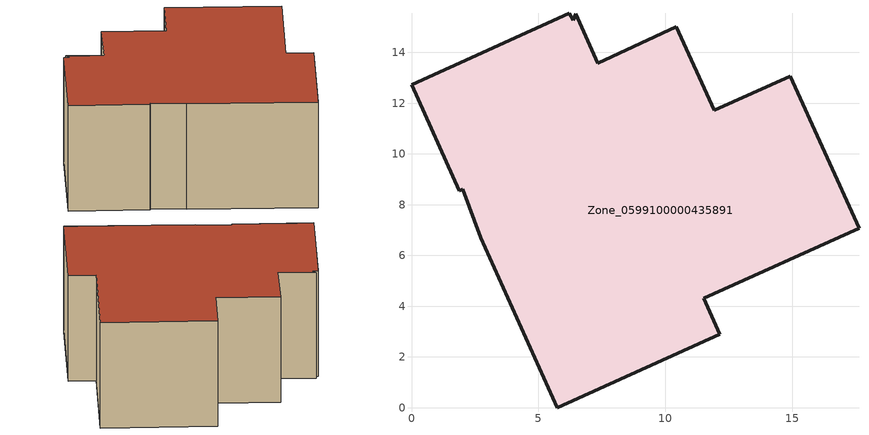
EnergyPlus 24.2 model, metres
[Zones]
Zone_0599100000435891
 floor ground (C_G): 5.75,0 2.72,6.7 2.03,8.6 1.89,8.54 0,12.73 6.22,15.54 6.38,15.27 6.48,15.52 7.34,13.57 10.44,15.02 11.93,11.72 14.94,13.07 17.64,7.06 11.52,4.31 12.16,2.89 z0
 wall outside (C_F): 11.52,4.31 17.64,7.06 14.94,13.07 11.93,11.72 10.44,15.02 7.34,13.57 6.48,15.52 6.38,15.27 6.22,15.54 0,12.73 1.89,8.54 2.03,8.6 2.72,6.7 5.75,0 12.16,2.89 11.52,4.31 z0:6.41
 roof outside (C_R): 6.38,15.27 6.22,15.54 0,12.73 1.89,8.54 2.03,8.6 2.72,6.7 5.75,0 12.16,2.89 11.52,4.31 17.64,7.06 14.94,13.07 11.93,11.72 10.44,15.02 7.34,13.57 6.48,15.52 z6.41
[BUILDING]
Pand.0599100000435891: North Axis=0; Terrain=City; Loads Convergence Tolerance Value=0.04; Temperature Convergence Tolerance Value=0.4; Solar Distribution=FullExterior; Maximum Number of Warmup Days=25; Minimum Number of Warmup Days=1
[Site:Location]
Rotterdam.The.Hague.AP_ZH_NLD Design_Conditions: Latitude=51.96; Longitude=4.45; Time Zone=1; Elevation=-4.5
[SITE:GROUNDTEMPERATURE:BUILDINGSURFACE]
18, 18, 18, 18, 18, 18, 18, 18, 18, 18, 18, 18
[MATERIAL] Thermal Absorptance=0.9; Solar Absorptance=0.7; Visible Absorptance=0.7
Name | Roughness | Thickness | Conductivity | Density | Specific Heat
G.D.2006-2014 | MediumSmooth | 0.15 | 0.06 | 540 | 1210
F.D.2006-2014 | Rough | 0.3 | 0.12 | 1920 | 840
R.D.2006-2014 | MediumRough | 0.2 | 0.08 | 1500 | 1000
[CONSTRUCTION]
C_G: G.D.2006-2014
C_F: F.D.2006-2014
C_R: R.D.2006-2014
[ZONE]
Zone_0599100000435891: Type=1; Multiplier=1; Ceiling Height=Autocalculate; Volume=Autocalculate; Floor Area=autocalculate; Part of Total Floor Area=Yes
[ZONEINFILTRATION:DESIGNFLOWRATE]
Infil_Zone_0599100000435891: Zone or ZoneList or Space or SpaceList=Zone_0599100000435891; Schedule=AlwaysOn; Design Flow Rate Calculation Method=Flow/Area; Flow Rate per Floor Area=0.0021; Constant Term Coefficient=1; Temperature Term Coefficient=0; Velocity Term Coefficient=0; Velocity Squared Term Coefficient=0
[HVACTEMPLATE:ZONE:IDEALLOADSAIRSYSTEM]
Zone_0599100000435891: Maximum Heating Supply Air Temperature=50; Minimum Cooling Supply Air Temperature=13; Maximum Heating Supply Air Humidity Ratio=0.0156; Minimum Cooling Supply Air Humidity Ratio=0.0077; Heating Limit=NoLimit; Cooling Limit=NoLimit; Dehumidification Control Type=ConstantSensibleHeatRatio; Cooling Sensible Heat Ratio=0.7; Dehumidification Setpoint=60; Humidification Control Type=None; Humidification Setpoint=30; Outdoor Air Method=None; Outdoor Air Flow Rate per Person=0.00944; Outdoor Air Flow Rate per Zone Floor Area=0; Outdoor Air Flow Rate per Zone=0; Demand Controlled Ventilation Type=None; Outdoor Air Economizer Type=NoEconomizer; Heat Recovery Type=None; Sensible Heat Recovery Effectiveness=0.7; Latent Heat Recovery Effectiveness=0.65
[ZONECONTROL:THERMOSTAT]
ThermostatControl_Zone_0599100000435891: Zone or ZoneList=Zone_0599100000435891; Control Type Schedule=DualSetpointControlType; Control 1=Thermostat_Zone_0599100000435891; Temperature Difference Between Cutout And Setpoint=0
[THERMOSTATSETPOINT:DUALSETPOINT]
Thermostat_Zone_0599100000435891: Heating Setpoint Temperature Schedule=HeatingSetpoint_Zone_0599100000435891; Cooling Setpoint Temperature Schedule=CoolingSetpoint_Zone_0599100000435891
[SCHEDULE:COMPACT]
HeatingSetpoint_Zone_0599100000435891: Through: 12/31, For: AllDays, Until: 24:00, 21
CoolingSetpoint_Zone_0599100000435891: Through: 12/31, For: AllDays, Until: 24:00, 24
DualSetpointControlType: Through: 12/31, For: AllDays, Until: 24:00, 4
AlwaysOn: Through: 12/31, For: AllDays, Until: 24:00, 1
